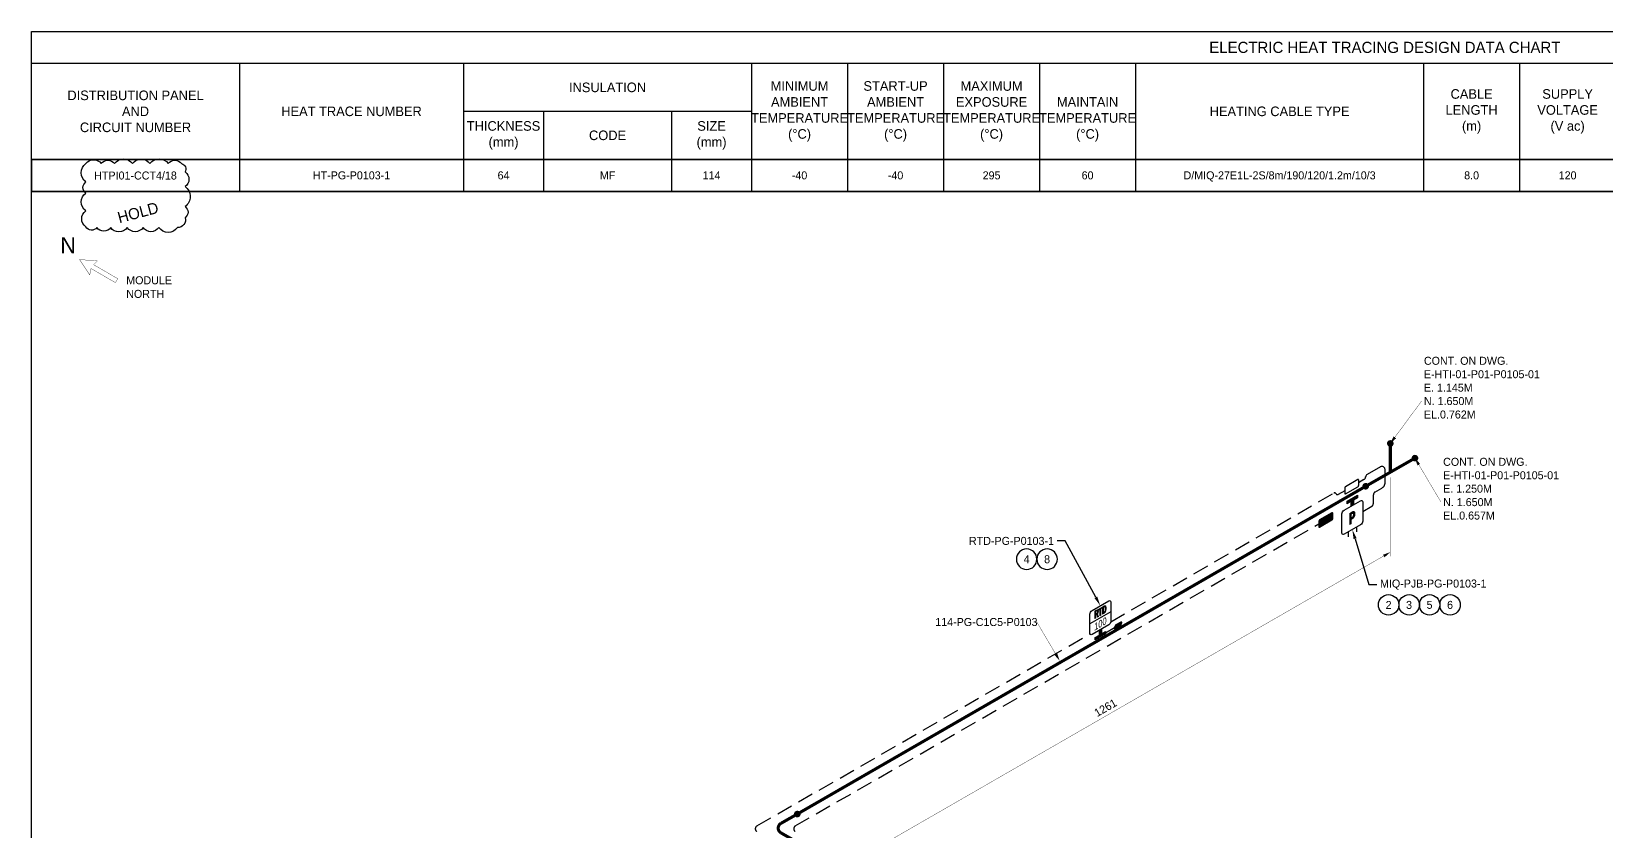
# Model space of a CAD drawing. Extents: x 0 to 847, y -42 to 494.
# Drawn here: x 0 to 492.2, y 244.1 to 494.3 of the extents above; entities that cross this region are included whole.
import ezdxf
from ezdxf import colors
from ezdxf.entities.mleader import LeaderData, LeaderLine
from ezdxf.enums import TextEntityAlignment as Align
from ezdxf.math import Vec2, Vec3

# ---------------------------------------------------------------- set-up
doc = ezdxf.new("R2010")
doc.units = 0
doc.header["$LTSCALE"] = 10
doc.header["$MEASUREMENT"] = 0
doc.linetypes.add('DASHED', pattern=[0.75, 0.5, -0.25])
doc.layers.get('Defpoints').update_dxf_attribs({"color": 9})
for name, color, linetype in [('DIMENSION', 2, 'Continuous'), ('HEAT_TRACE', 3, 'DASHED'), ('HOLD', 1, 'Continuous'), ('PIPE', 7, 'Continuous'), ('SYMBOL-3', 3, 'Continuous'), ('TABLE-1', 1, 'Continuous'), ('TABLE-7', 7, 'Continuous'), ('TEXT-2', 2, 'Continuous'), ('TEXT2', 40, 'Continuous'), ('TITLE', 7, 'Continuous'), ('WELDS', 7, 'Continuous'), ('Wipeout', 7, 'Continuous')]:
    doc.layers.add(name, color=color, linetype=linetype)
doc.styles.add('framdcn', font='', dxfattribs={"height": 2.4})
doc.styles.add('Scovan Elec', font='')
doc.styles.get("Standard").update_dxf_attribs({"font": ''})
doc.styles.get('framdcn').set_extended_font_data('Franklin Gothic Medium Cond')
doc.styles.get('Scovan Elec').set_extended_font_data('Franklin Gothic Medium Cond')
doc.styles.get('Standard').set_extended_font_data('Franklin Gothic Medium Cond')

# ---------------------------------------------------------------- blocks, each defined once
blk = doc.blocks.new('*T18')
at = {"layer": 'TABLE-7', "color": 0, "linetype": 'ByBlock', "lineweight": -2, "transparency": 16777216}
for p, q in [((0, 0), (843.77, 0)), ((0, 0), (0, -10)), ((65, 0), (65, -10)), ((135, 0), (135, -10)), ((160, 0), (160, -10)), ((200, 0), (200, -10)), ((225, 0), (225, -10)), ((255, 0), (255, -10)), ((285, 0), (285, -10)), ((315, 0), (315, -10)), ((345, 0), (345, -10)), ((435, 0), (435, -10)), ((465, 0), (465, -10)), ((495, 0), (495, -10)), ((515, 0), (515, -10)), ((545, 0), (545, -10)), ((575, 0), (575, -10)), ((605, 0), (605, -10)), ((635, 0), (635, -10)), ((665, 0), (665, -10)), ((700, 0), (700, -10)), ((730, 0), (730, -10)), ((770, 0), (770, -10)), ((808, 0), (808, -10)), ((843.77, 0), (843.77, -10)), ((0, -10), (843.77, -10))]:
    blk.add_line(p, q, dxfattribs=at)
blk = doc.blocks.new('NorthDatum')
at = {"style": 'Scovan Elec'}
blk.add_text('NORTH', height=2.5, dxfattribs=at).set_placement((0, -2.13), align=Align.MIDDLE_LEFT)
blk.add_attdef('NA_DATUM', text='', height=2.5, dxfattribs=at).set_placement((0, 2.13), align=Align.MIDDLE_LEFT)
blk = doc.blocks.new('block5')
at = {"layer": 'TEXT2'}
blk.add_hatch(color=256, dxfattribs=at).paths.add_polyline_path([(0.001, 0.001), (1.001, 2.201), (1.801, 1.601)])
at = {"layer": 'TEXT2', "linetype": 'ByBlock', "const_width": 0.1, "flags": 128}
blk.add_lwpolyline([(9.8, 13.3), (0, 0)], dxfattribs=at)
blk = doc.blocks.new('block6')
at = {"layer": 'TEXT2', "style": 'framdcn'}
for s, p in [('E. 1.145M', (0, 0)), ('N. 1.650M', (0, -4.2)), ('EL.0.762M', (0, -8.4))]:
    blk.add_text(s, height=2.5, dxfattribs=at).set_placement(p)
blk = doc.blocks.new('block7')
at = {"layer": 'TEXT2'}
blk.add_hatch(color=256, dxfattribs=at).paths.add_polyline_path([(0.001, 0.001), (1.601, -1.799), (0.801, -2.299)])
at = {"layer": 'TEXT2', "linetype": 'ByBlock', "const_width": 0.1, "flags": 128}
blk.add_lwpolyline([(8.1, -13.7), (0, 0)], dxfattribs=at)
blk = doc.blocks.new('block8')
at = {"layer": 'TEXT2', "style": 'framdcn'}
for s, p in [('E. 1.250M', (0, 0)), ('N. 1.650M', (0, -4.2)), ('EL.0.657M', (0, -8.4))]:
    blk.add_text(s, height=2.5, dxfattribs=at).set_placement(p)
blk = doc.blocks.new('block17')
at = {"layer": 'PIPE', "linetype": 'ByBlock', "const_width": 0.95, "flags": 128}
for points in [[(-0.87, 1.5), (-0.87, 1.5), (-1.11, 1.33), (-1.33, 1.11), (-1.5, 0.87), (-1.63, 0.59), (-1.71, 0.3), (-1.73, 0), (-1.71, -0.3), (-1.63, -0.59), (-1.5, -0.87), (-1.33, -1.11), (-1.11, -1.33), (-0.87, -1.5)], [(4.24, 4.4), (-0.86, 1.5)], [(-0.86, -1.5), (4.24, -4.4)]]:
    blk.add_lwpolyline(points, dxfattribs=at)
at = {"flags": 1}
for tag in ['Tag', 'UCI', 'Pipe Ref', 'Description', 'Key']:
    blk.add_attdef(tag, (0, 0), '', height=1, dxfattribs=at)
blk = doc.blocks.new('block18')
at = {"layer": 'PIPE', "linetype": 'ByBlock', "const_width": 0.95, "flags": 128}
blk.add_lwpolyline([(177.6, 102.5), (0, 0)], dxfattribs=at)
at = {"flags": 1}
for tag in ['Tag', 'UCI', 'Pipe Ref', 'Description', 'Key']:
    blk.add_attdef(tag, (0, 0), '', height=1, dxfattribs=at)
blk = doc.blocks.new('block19')
at = {"layer": 'PIPE', "linetype": 'ByBlock', "const_width": 0.95, "flags": 128}
for points in [[(7.7, 13.4), (7.7, 4.4)], [(15.4, 8.8), (7.7, 4.4)], [(7.7, 4.4), (0, 0)]]:
    blk.add_lwpolyline(points, dxfattribs=at)
at = {"flags": 1}
for tag in ['Tag', 'UCI', 'Pipe Ref', 'Description', 'Key']:
    blk.add_attdef(tag, (0, 0), '', height=1, dxfattribs=at)
blk = doc.blocks.new('block26')
at = {"layer": 'WELDS'}
h = blk.add_hatch(color=256, dxfattribs=at)
edge = h.paths.add_edge_path(flags=0)
edge.add_arc((0, 0), 1.05, 0, 360)
at = {"flags": 1}
for tag in ['Tag', 'UCI', 'Pipe Ref', 'Description', 'Key']:
    blk.add_attdef(tag, (0, 0), '', height=1, dxfattribs=at)
blk = doc.blocks.new('block27')
at = {"layer": 'WELDS'}
h = blk.add_hatch(color=256, dxfattribs=at)
edge = h.paths.add_edge_path(flags=0)
edge.add_arc((0, 0), 1.05, 0, 360)
at = {"flags": 1}
for tag in ['Tag', 'UCI', 'Pipe Ref', 'Description', 'Key']:
    blk.add_attdef(tag, (0, 0), '', height=1, dxfattribs=at)
blk = doc.blocks.new('block28')
at = {"layer": 'WELDS'}
h = blk.add_hatch(color=256, dxfattribs=at)
edge = h.paths.add_edge_path(flags=0)
edge.add_arc((0, 0), 1.05, 0, 360)
at = {"flags": 1}
for tag in ['Tag', 'UCI', 'Pipe Ref', 'Description', 'Key']:
    blk.add_attdef(tag, (0, 0), '', height=1, dxfattribs=at)
blk = doc.blocks.new('block29')
at = {"layer": 'WELDS'}
h = blk.add_hatch(color=256, dxfattribs=at)
edge = h.paths.add_edge_path(flags=0)
edge.add_arc((0, 0), 1.05, 0, 360)
at = {"flags": 1}
for tag in ['Tag', 'UCI', 'Pipe Ref', 'Description', 'Key']:
    blk.add_attdef(tag, (0, 0), '', height=1, dxfattribs=at)
blk = doc.blocks.new('block31')
at = {"layer": 'TEXT2'}
blk.add_hatch(color=256, dxfattribs=at).paths.add_polyline_path([(0.001, 0.001), (-1.599, 1.801), (-0.799, 2.301)])
at = {"layer": 'TEXT2', "linetype": 'ByBlock', "const_width": 0.1, "flags": 128}
blk.add_lwpolyline([(-7.2, 12.2), (0, 0)], dxfattribs=at)
at = {"flags": 1}
for tag in ['Pipe Ref', 'Description']:
    blk.add_attdef(tag, (0, 0), '', height=1, dxfattribs=at)
at = {"layer": 'TEXT2', "style": 'framdcn'}
blk.add_text('114-PG-C1C5-P0103', height=2.5, dxfattribs=at).set_placement((-38.899, 10.901))
blk = doc.blocks.new('Heat_Trace_Design_Data')
at = {"layer": 'TEXT-2', "style": 'Scovan Elec'}
blk.add_attdef('PNL#-CKT#_1', text='', height=2.5, dxfattribs=at).set_placement((32.5, -5), align=Align.MIDDLE)
for tag, p in [('TRACE#_1', (100, -5)), ('INSU.THK_1', (147.5, -5)), ('INSU.CODE_1', (180, -5)), ('INSU.SIZE_1', (212.5, -5)), ('MIN.TEMP_1', (240, -5)), ('STARTUP.TEMP_1', (270, -5)), ('EXP.TEMP_1', (300, -5)), ('MAINT.TEMP_1', (330, -5)), ('CABLE.TYPE_1', (390, -5)), ('CABLE.LENGTH_1', (450, -5)), ('SUPPLY.VOLT_1', (480, -5)), ('HT.RATIO_1', (505, -5)), ('OPER.CURRENT_1', (530, -5)), ('COLD.CURRENT_1', (560, -5)), ('OPER.WATT_1', (590, -5)), ('COLD.WATT_1', (620, -5)), ('HEATER.OUTPUT_1', (650, -5)), ('PIPE.MAT_1', (682.5, -5)), ('HEAT.LOSS_1', (715, -5)), ('AREA.CLASS_1', (750, -5)), ('TEMPERATURE.CODE_1', (789, -5)), ('HI.LIMIT.SET.PT_1', (825.89, -5))]:
    blk.add_attdef(tag, text='', height=2.5, dxfattribs=at).set_placement(p, align=Align.MIDDLE_CENTER)
blk = doc.blocks.new('*U71')
blk.add_wipeout([(0, 3.2), (-0.4, 3.17), (-0.8, 3.1), (-1.18, 2.98), (-1.54, 2.8), (-1.88, 2.59), (-2.19, 2.33), (-2.47, 2.04), (-2.7, 1.71), (-2.9, 1.36), (-3.04, 0.99), (-3.14, 0.6), (-3.19, 0.2), (-3.19, -0.2), (-3.14, -0.6), (-3.04, -0.99), (-2.9, -1.36), (-2.7, -1.71), (-2.47, -2.04), (-2.19, -2.33), (-1.88, -2.59), (-1.54, -2.8), (-1.18, -2.98), (-0.8, -3.1), (-0.4, -3.17), (0, -3.2), (0.4, -3.17), (0.8, -3.1), (1.18, -2.98), (1.54, -2.8), (1.88, -2.59), (2.19, -2.33), (2.47, -2.04), (2.7, -1.71), (2.9, -1.36), (3.04, -0.99), (3.14, -0.6), (3.19, -0.2), (3.19, 0.2), (3.14, 0.6), (3.04, 0.99), (2.9, 1.36), (2.7, 1.71), (2.47, 2.04), (2.19, 2.33), (1.88, 2.59), (1.54, 2.8), (1.18, 2.98), (0.8, 3.1), (0.4, 3.17)]).dxf.layer = 'Wipeout'
blk.add_circle((0, 0), 3.2)
at = {"color": 2}
blk.add_attdef('TAG1', text='', height=2.5, dxfattribs=at).set_placement((0, 0), align=Align.MIDDLE)
blk.add_attdef('TAG2', text='', height=2.5, dxfattribs=at).set_placement((3, -3), align=Align.MIDDLE_LEFT)
blk = doc.blocks.new('*U72')
blk.add_wipeout([(0, 3.2), (-0.4, 3.17), (-0.8, 3.1), (-1.18, 2.98), (-1.54, 2.8), (-1.88, 2.59), (-2.19, 2.33), (-2.47, 2.04), (-2.7, 1.71), (-2.9, 1.36), (-3.04, 0.99), (-3.14, 0.6), (-3.19, 0.2), (-3.19, -0.2), (-3.14, -0.6), (-3.04, -0.99), (-2.9, -1.36), (-2.7, -1.71), (-2.47, -2.04), (-2.19, -2.33), (-1.88, -2.59), (-1.54, -2.8), (-1.18, -2.98), (-0.8, -3.1), (-0.4, -3.17), (0, -3.2), (0.4, -3.17), (0.8, -3.1), (1.18, -2.98), (1.54, -2.8), (1.88, -2.59), (2.19, -2.33), (2.47, -2.04), (2.7, -1.71), (2.9, -1.36), (3.04, -0.99), (3.14, -0.6), (3.19, -0.2), (3.19, 0.2), (3.14, 0.6), (3.04, 0.99), (2.9, 1.36), (2.7, 1.71), (2.47, 2.04), (2.19, 2.33), (1.88, 2.59), (1.54, 2.8), (1.18, 2.98), (0.8, 3.1), (0.4, 3.17)]).dxf.layer = 'Wipeout'
blk.add_circle((0, 0), 3.2)
at = {"color": 2}
blk.add_attdef('TAG1', text='', height=2.5, dxfattribs=at).set_placement((0, 0), align=Align.MIDDLE)
blk.add_attdef('TAG2', text='', height=2.5, dxfattribs=at).set_placement((3, -3), align=Align.MIDDLE_LEFT)
blk = doc.blocks.new('*U73')
blk.add_wipeout([(0, 3.2), (-0.4, 3.17), (-0.8, 3.1), (-1.18, 2.98), (-1.54, 2.8), (-1.88, 2.59), (-2.19, 2.33), (-2.47, 2.04), (-2.7, 1.71), (-2.9, 1.36), (-3.04, 0.99), (-3.14, 0.6), (-3.19, 0.2), (-3.19, -0.2), (-3.14, -0.6), (-3.04, -0.99), (-2.9, -1.36), (-2.7, -1.71), (-2.47, -2.04), (-2.19, -2.33), (-1.88, -2.59), (-1.54, -2.8), (-1.18, -2.98), (-0.8, -3.1), (-0.4, -3.17), (0, -3.2), (0.4, -3.17), (0.8, -3.1), (1.18, -2.98), (1.54, -2.8), (1.88, -2.59), (2.19, -2.33), (2.47, -2.04), (2.7, -1.71), (2.9, -1.36), (3.04, -0.99), (3.14, -0.6), (3.19, -0.2), (3.19, 0.2), (3.14, 0.6), (3.04, 0.99), (2.9, 1.36), (2.7, 1.71), (2.47, 2.04), (2.19, 2.33), (1.88, 2.59), (1.54, 2.8), (1.18, 2.98), (0.8, 3.1), (0.4, 3.17)]).dxf.layer = 'Wipeout'
blk.add_circle((0, 0), 3.2)
at = {"color": 2}
blk.add_attdef('TAG1', text='', height=2.5, dxfattribs=at).set_placement((0, 0), align=Align.MIDDLE)
blk.add_attdef('TAG2', text='', height=2.5, dxfattribs=at).set_placement((3, -3), align=Align.MIDDLE_LEFT)
blk = doc.blocks.new('*U74')
blk.add_wipeout([(0, 3.2), (-0.4, 3.17), (-0.8, 3.1), (-1.18, 2.98), (-1.54, 2.8), (-1.88, 2.59), (-2.19, 2.33), (-2.47, 2.04), (-2.7, 1.71), (-2.9, 1.36), (-3.04, 0.99), (-3.14, 0.6), (-3.19, 0.2), (-3.19, -0.2), (-3.14, -0.6), (-3.04, -0.99), (-2.9, -1.36), (-2.7, -1.71), (-2.47, -2.04), (-2.19, -2.33), (-1.88, -2.59), (-1.54, -2.8), (-1.18, -2.98), (-0.8, -3.1), (-0.4, -3.17), (0, -3.2), (0.4, -3.17), (0.8, -3.1), (1.18, -2.98), (1.54, -2.8), (1.88, -2.59), (2.19, -2.33), (2.47, -2.04), (2.7, -1.71), (2.9, -1.36), (3.04, -0.99), (3.14, -0.6), (3.19, -0.2), (3.19, 0.2), (3.14, 0.6), (3.04, 0.99), (2.9, 1.36), (2.7, 1.71), (2.47, 2.04), (2.19, 2.33), (1.88, 2.59), (1.54, 2.8), (1.18, 2.98), (0.8, 3.1), (0.4, 3.17)]).dxf.layer = 'Wipeout'
blk.add_circle((0, 0), 3.2)
at = {"color": 2}
blk.add_attdef('TAG1', text='', height=2.5, dxfattribs=at).set_placement((0, 0), align=Align.MIDDLE)
blk.add_attdef('TAG2', text='', height=2.5, dxfattribs=at).set_placement((3, -3), align=Align.MIDDLE_LEFT)
blk = doc.blocks.new('*U76')
h = blk.add_hatch(color=256)
h.dxf.hatch_style = 1
h.paths.add_polyline_path([(0.32, 5.44), (1.62, 6.19), (1.62, 6.94), (-1.62, 5.06), (-1.62, 4.31), (-0.32, 5.06), (-0.32, 3.56), (0.32, 3.94)])
h = blk.add_hatch(color=7)
h.dxf.hatch_style = 1
h.paths.add_polyline_path([(-0.79, -2.18), (-0.36, -1.93), (-0.36, -0.58), (-0.11, -0.44), (-0.06, -0.41), (-0.01, -0.37), (0.05, -0.34), (0.1, -0.3), (0.15, -0.27), (0.19, -0.23), (0.24, -0.2), (0.28, -0.16), (0.32, -0.13), (0.35, -0.09), (0.38, -0.06), (0.41, -0.02), (0.44, 0.01), (0.48, 0.07), (0.52, 0.12), (0.55, 0.18), (0.59, 0.24), (0.62, 0.3), (0.65, 0.36), (0.67, 0.43), (0.7, 0.5), (0.7, 0.5), (0.72, 0.56), (0.74, 0.63), (0.76, 0.69), (0.77, 0.75), (0.78, 0.82), (0.79, 0.88), (0.8, 0.95), (0.8, 1.01), (0.81, 1.08), (0.81, 1.15), (0.81, 1.15), (0.81, 1.22), (0.8, 1.28), (0.8, 1.34), (0.79, 1.4), (0.78, 1.45), (0.77, 1.5), (0.75, 1.55), (0.74, 1.59), (0.72, 1.64), (0.7, 1.67), (0.68, 1.71), (0.67, 1.72), (0.64, 1.76), (0.61, 1.79), (0.57, 1.82), (0.54, 1.84), (0.51, 1.85), (0.47, 1.86), (0.43, 1.87), (0.39, 1.87), (0.35, 1.87), (0.32, 1.86), (0.28, 1.85), (0.24, 1.84), (0.2, 1.82), (0.15, 1.81), (0.11, 1.79), (0.06, 1.76), (0.01, 1.74), (-0.04, 1.71), (-0.09, 1.68), (-0.15, 1.65), (-0.79, 1.28)])
h.paths.add_polyline_path([(-0.36, -0.12), (-0.36, 1.09), (-0.04, 1.27), (0.14, 1.35), (0.25, 1.29), (0.32, 1.19), (0.35, 1.03), (0.36, 0.85), (0.34, 0.66), (0.3, 0.48), (0.22, 0.32), (0.11, 0.19), (-0.01, 0.09), (-0.11, 0.02)], flags=16)
for p, q in [((-1.3, -4.5), (-1.3, -6)), ((1.3, -3), (1.3, -4.5))]:
    blk.add_line(p, q)
for points in [[(-2.6, 2.25), (2.6, 5.25)], [(-3.25, -4.88), (-3.25, 1.13)], [(3.25, 4.88), (3.25, -1.13)], [(2.6, -2.25), (-2.6, -5.25)]]:
    blk.add_lwpolyline(points)
blk.add_lwpolyline([(-1.62, 4.31), (-1.62, 5.06), (1.62, 6.94), (1.62, 6.19), (0.32, 5.44), (0.32, 3.94), (-0.32, 3.56), (-0.32, 5.06)], close=True)
at = {"extrusion": (0, 0, -1)}
for centre, start_param, end_param in [((2.6, 4.5), 5.497787, 7.068583), ((-2.6, 1.5), 3.926991, 5.497787), ((-2.6, -4.5), 2.356194, 3.926991), ((2.6, -1.5), 0.785398, 2.356194)]:
    blk.add_ellipse(centre, major_axis=(0.459, 0.795), ratio=0.57735, start_param=start_param, end_param=end_param, dxfattribs=at)
at = {"layer": 'Defpoints', "lineweight": 0}
for points in [[(-0.36, -1.93), (-0.36, -0.58), (-0.14, -0.45), (-0.12, -0.44), (-0.06, -0.41), (-0.01, -0.37), (0.05, -0.34), (0.1, -0.3), (0.15, -0.27), (0.19, -0.23), (0.24, -0.2), (0.28, -0.16), (0.32, -0.13), (0.35, -0.09), (0.38, -0.06), (0.41, -0.02), (0.44, 0.01), (0.48, 0.07), (0.52, 0.12), (0.55, 0.18), (0.59, 0.24), (0.62, 0.3), (0.65, 0.36), (0.67, 0.43), (0.7, 0.5), (0.7, 0.5), (0.72, 0.56), (0.74, 0.63), (0.76, 0.69), (0.77, 0.75), (0.78, 0.82), (0.79, 0.88), (0.8, 0.95), (0.8, 1.01), (0.81, 1.08), (0.81, 1.15), (0.81, 1.15), (0.81, 1.22), (0.8, 1.28), (0.8, 1.34), (0.79, 1.4), (0.78, 1.45), (0.77, 1.5), (0.75, 1.55), (0.74, 1.59), (0.72, 1.64), (0.7, 1.67), (0.68, 1.71), (0.67, 1.72), (0.64, 1.76), (0.61, 1.79), (0.57, 1.82), (0.54, 1.84), (0.51, 1.85), (0.47, 1.86), (0.43, 1.87), (0.39, 1.87), (0.35, 1.87), (0.35, 1.87), (0.32, 1.86), (0.28, 1.85), (0.24, 1.84), (0.2, 1.82), (0.15, 1.81), (0.11, 1.79), (0.06, 1.76), (0.01, 1.74), (-0.04, 1.71), (-0.09, 1.68), (-0.15, 1.65), (-0.79, 1.28), (-0.79, -2.18)], [(0.13, 1.33), (0.15, 1.34), (0.19, 1.33), (0.22, 1.31), (0.25, 1.28), (0.28, 1.24), (0.3, 1.22), (0.32, 1.18), (0.33, 1.14), (0.34, 1.08), (0.35, 1.03), (0.35, 0.97), (0.36, 0.9), (0.36, 0.87), (0.35, 0.8), (0.35, 0.73), (0.34, 0.66), (0.33, 0.6), (0.31, 0.54), (0.29, 0.48), (0.27, 0.42), (0.25, 0.37), (0.24, 0.36), (0.21, 0.31), (0.18, 0.27), (0.15, 0.23), (0.11, 0.19), (0.06, 0.15), (0.02, 0.11), (-0.03, 0.07), (-0.09, 0.04), (-0.15, 0), (-0.36, -0.12), (-0.36, 1.09), (-0.15, 1.21), (-0.09, 1.24), (-0.04, 1.27), (0.01, 1.29), (0.06, 1.31), (0.09, 1.33)]]:
    blk.add_lwpolyline(points, close=True, dxfattribs=at)
blk = doc.blocks.new('*U75')
blk.add_wipeout([(0, 3.2), (-0.4, 3.17), (-0.8, 3.1), (-1.18, 2.98), (-1.54, 2.8), (-1.88, 2.59), (-2.19, 2.33), (-2.47, 2.04), (-2.7, 1.71), (-2.9, 1.36), (-3.04, 0.99), (-3.14, 0.6), (-3.19, 0.2), (-3.19, -0.2), (-3.14, -0.6), (-3.04, -0.99), (-2.9, -1.36), (-2.7, -1.71), (-2.47, -2.04), (-2.19, -2.33), (-1.88, -2.59), (-1.54, -2.8), (-1.18, -2.98), (-0.8, -3.1), (-0.4, -3.17), (0, -3.2), (0.4, -3.17), (0.8, -3.1), (1.18, -2.98), (1.54, -2.8), (1.88, -2.59), (2.19, -2.33), (2.47, -2.04), (2.7, -1.71), (2.9, -1.36), (3.04, -0.99), (3.14, -0.6), (3.19, -0.2), (3.19, 0.2), (3.14, 0.6), (3.04, 0.99), (2.9, 1.36), (2.7, 1.71), (2.47, 2.04), (2.19, 2.33), (1.88, 2.59), (1.54, 2.8), (1.18, 2.98), (0.8, 3.1), (0.4, 3.17)]).dxf.layer = 'Wipeout'
blk.add_circle((0, 0), 3.2)
at = {"color": 2}
blk.add_attdef('TAG1', text='', height=2.5, dxfattribs=at).set_placement((0, 0), align=Align.MIDDLE)
blk.add_attdef('TAG2', text='', height=2.5, dxfattribs=at).set_placement((3, -3), align=Align.MIDDLE_LEFT)
blk = doc.blocks.new('*U70')
blk.add_wipeout([(0, 3.2), (-0.4, 3.17), (-0.8, 3.1), (-1.18, 2.98), (-1.54, 2.8), (-1.88, 2.59), (-2.19, 2.33), (-2.47, 2.04), (-2.7, 1.71), (-2.9, 1.36), (-3.04, 0.99), (-3.14, 0.6), (-3.19, 0.2), (-3.19, -0.2), (-3.14, -0.6), (-3.04, -0.99), (-2.9, -1.36), (-2.7, -1.71), (-2.47, -2.04), (-2.19, -2.33), (-1.88, -2.59), (-1.54, -2.8), (-1.18, -2.98), (-0.8, -3.1), (-0.4, -3.17), (0, -3.2), (0.4, -3.17), (0.8, -3.1), (1.18, -2.98), (1.54, -2.8), (1.88, -2.59), (2.19, -2.33), (2.47, -2.04), (2.7, -1.71), (2.9, -1.36), (3.04, -0.99), (3.14, -0.6), (3.19, -0.2), (3.19, 0.2), (3.14, 0.6), (3.04, 0.99), (2.9, 1.36), (2.7, 1.71), (2.47, 2.04), (2.19, 2.33), (1.88, 2.59), (1.54, 2.8), (1.18, 2.98), (0.8, 3.1), (0.4, 3.17)]).dxf.layer = 'Wipeout'
blk.add_circle((0, 0), 3.2)
at = {"color": 2}
blk.add_attdef('TAG1', text='', height=2.5, dxfattribs=at).set_placement((0, 0), align=Align.MIDDLE)
blk.add_attdef('TAG2', text='', height=2.5, dxfattribs=at).set_placement((3, -3), align=Align.MIDDLE_LEFT)
blk = doc.blocks.new('*U77')
h = blk.add_hatch(color=7)
h.dxf.hatch_style = 1
h.paths.add_polyline_path([(-0.63, 2.01), (-0.63, 2.14), (-0.68, 2.31), (-0.76, 2.42), (-0.86, 2.45), (-1, 2.43), (-1.18, 2.35), (-1.7, 2.05), (-1.7, -0.26), (-1.41, -0.09), (-1.41, 0.87), (-1.14, 1.02), (-0.87, 0.22), (-0.56, 0.4), (-0.89, 1.25), (-0.8, 1.37), (-0.71, 1.57), (-0.64, 1.78)])
h.paths.add_polyline_path([(-0.94, 2.02), (-0.91, 1.85), (-0.91, 1.74), (-0.98, 1.52), (-1.04, 1.43), (-1.19, 1.29), (-1.41, 1.17), (-1.41, 1.92), (-1.17, 2.06), (-1.02, 2.1)], flags=16)
h.paths.add_polyline_path([(-0.54, 2.72), (-0.54, 2.4), (-0.15, 2.62), (-0.15, 0.63), (0.13, 0.8), (0.13, 2.79), (0.52, 3.01), (0.52, 3.33)])
h.paths.add_polyline_path([(1.04, 3.63), (0.64, 3.41), (0.64, 1.09), (1.06, 1.33), (1.07, 1.34), (1.25, 1.46), (1.39, 1.6), (1.51, 1.76), (1.58, 1.88), (1.68, 2.09), (1.75, 2.33), (1.79, 2.52), (1.82, 2.74), (1.83, 2.97), (1.82, 3.16), (1.79, 3.34), (1.74, 3.51), (1.7, 3.59), (1.61, 3.7), (1.49, 3.76), (1.37, 3.76), (1.21, 3.72)])
h.paths.add_polyline_path([(1.23, 3.4), (1.34, 3.38), (1.42, 3.31), (1.48, 3.18), (1.51, 3), (1.53, 2.75), (1.51, 2.5), (1.48, 2.28), (1.42, 2.08), (1.34, 1.93), (1.21, 1.76), (1.05, 1.63), (0.93, 1.56), (0.93, 3.26), (1.09, 3.36)], flags=16)
h = blk.add_hatch(color=256)
h.dxf.hatch_style = 1
h.paths.add_polyline_path([(-0.32, -5.44), (-1.62, -6.19), (-1.62, -6.94), (1.62, -5.06), (1.62, -4.31), (0.32, -5.06), (0.32, -3.56), (-0.32, -3.94)])
h = blk.add_hatch(color=256)
h.dxf.hatch_style = 1
edge = h.paths.add_edge_path()
edge.add_ellipse((6.16, -2.26), major_axis=(0.23, 0.398), ratio=0.57735, start_angle=225, end_angle=281.3099)
edge.add_line((6.43, -2.31), (6.65, -1.81))
edge.add_ellipse((6.38, -1.76), major_axis=(0.23, 0.398), ratio=0.57735, start_angle=-78.6901, end_angle=45)
edge.add_line((6.38, -1.38), (4.88, -2.24))
edge.add_ellipse((4.88, -2.62), major_axis=(0.23, 0.398), ratio=0.57735, start_angle=45, end_angle=101.3099)
edge.add_line((4.61, -2.57), (4.4, -3.07))
edge.add_ellipse((4.67, -3.12), major_axis=(0.23, 0.398), ratio=0.57735, start_angle=101.3099, end_angle=225)
edge.add_line((4.67, -3.49), (6.16, -2.63))
blk.add_line((3.25, 1.88), (-3.25, -1.88))
at = {"extrusion": (0, 0.816497, 0.57735)}
for p, q in [((1.62, -4.69), (4.39, -3.09)), ((4.61, -2.57), (4.4, -3.07)), ((4.67, -3.49), (6.16, -2.63)), ((6.38, -1.38), (4.88, -2.24)), ((6.43, -2.31), (6.65, -1.81))]:
    blk.add_line(p, q, dxfattribs=at)
for points in [[(-2.6, 2.25), (2.6, 5.25)], [(-3.25, -4.88), (-3.25, 1.13)], [(3.25, 4.88), (3.25, -1.13)], [(2.6, -2.25), (-2.6, -5.25)]]:
    blk.add_lwpolyline(points)
blk.add_lwpolyline([(1.62, -4.31), (1.62, -5.06), (-1.62, -6.94), (-1.62, -6.19), (-0.32, -5.44), (-0.32, -3.94), (0.32, -3.56), (0.32, -5.06)], close=True)
at = {"extrusion": (0, 0, -1)}
for centre, start_param, end_param in [((2.6, 4.5), 2.356194, 3.926991), ((-2.6, 1.5), 0.785398, 2.356194), ((-2.6, -4.5), 5.497787, 7.068583), ((2.6, -1.5), 3.926991, 5.497787)]:
    blk.add_ellipse(centre, major_axis=(-0.459, -0.795), ratio=0.57735, start_param=start_param, end_param=end_param, dxfattribs=at)
for centre, start_param, end_param in [((4.67, -3.12), 1.768192, 3.926991), ((4.88, -2.62), 0.785398, 1.768192), ((6.16, -2.26), 3.926991, 4.909785), ((6.38, -1.76), -1.373401, 0.785398)]:
    blk.add_ellipse(centre, major_axis=(0.23, 0.398), ratio=0.57735, start_param=start_param, end_param=end_param)
at = {"layer": 'Defpoints', "lineweight": 0}
for p, q in [((-1.41, 1.92), (-1.19, 2.05)), ((-1.41, 1.17), (-1.41, 1.92)), ((-1.19, 1.29), (-1.41, 1.17)), ((-1.19, 2.05), (-1.17, 2.06)), ((-1.04, 1.43), (-1.19, 1.29)), ((-1.17, 2.06), (-1.02, 2.1)), ((-0.98, 1.52), (-1.04, 1.43)), ((-1.02, 2.1), (-0.94, 2.02)), ((-0.91, 1.74), (-0.98, 1.52)), ((-0.94, 2.02), (-0.91, 1.85)), ((-0.91, 1.85), (-0.91, 1.74)), ((0.93, 3.26), (1.05, 3.33)), ((0.93, 1.56), (0.93, 3.26)), ((1.05, 1.63), (0.93, 1.56)), ((1.05, 3.33), (1.1, 3.36)), ((1.21, 1.76), (1.05, 1.63)), ((1.1, 3.36), (1.23, 3.4)), ((1.34, 1.93), (1.21, 1.76)), ((1.23, 3.4), (1.34, 3.38)), ((1.34, 3.38), (1.42, 3.31)), ((1.42, 2.08), (1.34, 1.93)), ((1.42, 3.31), (1.48, 3.18)), ((1.48, 2.28), (1.42, 2.08)), ((1.48, 3.18), (1.51, 3)), ((1.51, 2.5), (1.48, 2.28)), ((1.51, 3), (1.53, 2.76)), ((1.53, 2.74), (1.51, 2.5)), ((1.53, 2.76), (1.53, 2.74))]:
    blk.add_line(p, q, dxfattribs=at)
for points in [[(-1.41, 0.87), (-1.14, 1.02), (-0.87, 0.22), (-0.56, 0.4), (-0.89, 1.25), (-0.8, 1.37), (-0.71, 1.57), (-0.64, 1.78), (-0.63, 2.01), (-0.63, 2.14), (-0.68, 2.31), (-0.76, 2.42), (-0.86, 2.45), (-1, 2.43), (-1.18, 2.35), (-1.7, 2.05), (-1.7, -0.26), (-1.41, -0.09)], [(0.52, 3.33), (-0.54, 2.72), (-0.54, 2.4), (-0.15, 2.62), (-0.15, 0.63), (0.13, 0.8), (0.13, 2.79), (0.52, 3.01)], [(0.64, 1.09), (1.06, 1.33), (1.07, 1.34), (1.25, 1.46), (1.39, 1.6), (1.51, 1.76), (1.58, 1.88), (1.68, 2.09), (1.75, 2.33), (1.79, 2.52), (1.82, 2.74), (1.83, 2.97), (1.82, 3.16), (1.79, 3.34), (1.74, 3.51), (1.7, 3.59), (1.61, 3.7), (1.49, 3.76), (1.37, 3.76), (1.21, 3.72), (1.04, 3.63), (0.64, 3.41)]]:
    blk.add_lwpolyline(points, close=True, dxfattribs=at)
at = {"color": 7, "oblique": 30}
blk.add_attdef('RTD_TAG2', text='', height=2, rotation=30, dxfattribs=at).set_placement((-0.49, -2.16), align=Align.MIDDLE)
blk = doc.blocks.new('*U79')
h = blk.add_hatch(color=256)
h.dxf.hatch_style = 1
edge = h.paths.add_edge_path()
edge.add_ellipse((1.95, -2), major_axis=(-0.153, 0.265), ratio=0.57735, start_angle=135, end_angle=225)
edge.add_line((2.17, -2.12), (2.17, -0.37))
edge.add_ellipse((1.95, -0.25), major_axis=(-0.153, 0.265), ratio=0.57735, start_angle=225, end_angle=315)
edge.add_line((1.95, 0), (-1.95, 2.25))
edge.add_ellipse((-1.95, 2), major_axis=(-0.153, 0.265), ratio=0.57735, start_angle=315, end_angle=405)
edge.add_line((-2.17, 2.13), (-2.17, 0.37))
edge.add_ellipse((-1.95, 0.25), major_axis=(-0.153, 0.265), ratio=0.57735, start_angle=45, end_angle=135)
edge.add_line((-1.95, 0), (1.95, -2.25))
at = {"extrusion": (0, 0.816497, 0.57735)}
for p, q in [((-2.17, 0.38), (-2.17, 2.12)), ((-1.95, 2.25), (1.95, 0)), ((1.95, -2.25), (-1.95, 0)), ((2.17, -0.38), (2.17, -2.12))]:
    blk.add_line(p, q, dxfattribs=at)
at = {"extrusion": (1.47941e-16, 2.13149e-17, -1)}
for centre, start_param, end_param in [((-1.95, 2), -0.785398, 0.785398), ((-1.95, 0.25), 3.926991, 5.497787), ((1.95, -0.25), 0.785398, 2.356194), ((1.95, -2), 2.356194, 3.926991)]:
    blk.add_ellipse(centre, major_axis=(-0.153, 0.265), ratio=0.57735, start_param=start_param, end_param=end_param, dxfattribs=at)
blk = doc.blocks.new('*U78')
at = {"extrusion": (0, 0.816497, 0.57735)}
for p, q in [((-2.17, 0.38), (-2.17, 2.12)), ((-1.95, 2.25), (1.95, 0)), ((1.95, -2.25), (-1.95, 0)), ((2.17, -0.38), (2.17, -2.12))]:
    blk.add_line(p, q, dxfattribs=at)
at = {"extrusion": (1.47941e-16, 2.13149e-17, -1)}
for centre, start_param, end_param in [((-1.95, 2), -0.785398, 0.785398), ((-1.95, 0.25), 3.926991, 5.497787), ((1.95, -0.25), 0.785398, 2.356194), ((1.95, -2), 2.356194, 3.926991)]:
    blk.add_ellipse(centre, major_axis=(-0.153, 0.265), ratio=0.57735, start_param=start_param, end_param=end_param, dxfattribs=at)

msp = doc.modelspace()

# ---------------------------------------------------------------- hatches: boundary and pattern name
at = {"layer": 'DIMENSION'}
msp.add_hatch(color=256, dxfattribs=at).paths.add_polyline_path([(424.6, 331.5), (422.8, 329.9), (422.3, 330.7)])

# ---------------------------------------------------------------- linework, layer by layer
at = {"layer": 'DIMENSION', "linetype": 'ByBlock', "const_width": 0.1, "flags": 128}
for points in [[(424.6, 354.9), (424.6, 330.2)], [(424.6, 331.5), (231.5, 220.2)]]:
    msp.add_lwpolyline(points, dxfattribs=at)
at = {"layer": 'HEAT_TRACE'}
for p, q in [((337.23, 309.7), (406.95, 349.95)), ((410.37, 350.72), (408.34, 349.54)), ((419.3, 346.71), (419.3, 349.44)), ((419.81, 350.31), (421.96, 351.55)), ((415.98, 344.21), (418.8, 345.84)), ((226.67, 245.87), (330.77, 305.97))]:
    msp.add_line(p, q, dxfattribs=at)
for centre, radius, start, end in [((407.2, 349.52), 0.5, 22.2355, 120), ((408.09, 349.98), 0.5, 212.0611, 300), ((420.3, 349.44), 1, 119.7449, 180), ((420.97, 353.28), 2, 299.7449, 0), ((418.3, 346.71), 1, 300, 0), ((227.17, 245), 1, 120, 240), ((239.17, 245), 1, 120, 240)]:
    msp.add_arc(centre, radius, start, end, dxfattribs=at)
at = {"layer": 'HOLD'}
msp.add_lwpolyline([(17, 453, -0.520567), (21.77, 453, -0.520567), (25.95, 453, -0.520567), (31.57, 453, -0.520567), (37.01, 453, -0.520567), (42.75, 453, -0.520567), (46.87, 453, -0.520567), (48, 450.41, -0.520567), (48, 445.81, -0.520567), (48, 439.57, -0.520567), (48, 436.1, -0.520567), (45.6, 433, -0.520567), (39.8, 433, -0.520567), (34.87, 433, -0.520567), (29.92, 433, -0.520567), (24.75, 433, -0.520567), (20.42, 433, -0.520567), (17, 433.22, -0.520567), (17, 438.27, -0.520567), (17, 443.78, -0.520567), (17, 447.28, -0.520567)], format="xyb", close=True, dxfattribs=at)
at = {"layer": 'SYMBOL-3'}
for p, q in [((421.48, 358.18), (417.37, 355.83)), ((422.97, 353.28), (422.97, 357.31)), ((416.37, 354.18), (414.7, 353.22))]:
    msp.add_line(p, q, dxfattribs=at)
for centre, start, end in [((415.87, 355.05), 300, 0), ((417.87, 354.96), 119.7449, 180), ((421.97, 357.31), 0, 119.7449)]:
    msp.add_arc(centre, 1, start, end, dxfattribs=at)
at = {"layer": 'TABLE-1'}
for points in [[(843.77, 484.34), (0, 484.34)], [(225, 469.34), (135, 469.34)], [(843.77, 454.34), (0, 454.34)], [(843.77, 444.34), (0, 444.34)]]:
    msp.add_lwpolyline(points, dxfattribs=at)
at = {"layer": 'TABLE-7'}
for points in [[(65, 484.34), (65, 454.34)], [(135, 484.34), (135, 454.34)], [(225, 484.34), (225, 454.34)], [(255, 484.34), (255, 454.34)], [(285, 484.34), (285, 454.34)], [(315, 484.34), (315, 454.34)], [(345, 484.34), (345, 454.34)], [(435, 484.34), (435, 454.34)], [(465, 484.34), (465, 454.34)], [(160, 469.34), (160, 454.34)], [(200, 469.34), (200, 454.34)]]:
    msp.add_lwpolyline(points, dxfattribs=at)
at = {"layer": 'TEXT2', "linetype": 'ByBlock', "const_width": 0.1, "flags": 128}
for points in [[(18.2, 418.2), (15, 423)], [(15, 423), (20.6, 422.6)], [(18.6, 420.2), (18.2, 418.2)], [(26.2, 415.8), (18.6, 420.2)], [(20.6, 422.6), (19.4, 421.4)], [(19.4, 421.4), (27, 417)], [(27, 417), (26.2, 415.8)]]:
    msp.add_lwpolyline(points, dxfattribs=at)
at = {"layer": 'TITLE'}
msp.add_lwpolyline([(0, 494.34), (843.77, 494.34), (843.77, 0), (0, 0)], close=True, dxfattribs=at)

# ---------------------------------------------------------------- block references
msp.add_blockref('*T18', (0, 454.34))
ref = msp.add_blockref('Heat_Trace_Design_Data', (0, 454.34))
ref.add_attrib('PNL#-CKT#_1', 'HTPI01-CCT4/18', dxfattribs={"layer": 'TEXT-2', "height": 2.5, "style": 'Scovan Elec'}).set_placement((32.5, 449.34), align=Align.MIDDLE)
ref.add_attrib('TRACE#_1', 'HT-PG-P0103-1', dxfattribs={"layer": 'TEXT-2', "height": 2.5, "style": 'Scovan Elec'}).set_placement((100, 449.34), align=Align.MIDDLE_CENTER)
ref.add_attrib('INSU.THK_1', '64', dxfattribs={"layer": 'TEXT-2', "height": 2.5, "style": 'Scovan Elec'}).set_placement((147.5, 449.34), align=Align.MIDDLE_CENTER)
ref.add_attrib('INSU.CODE_1', 'MF', dxfattribs={"layer": 'TEXT-2', "height": 2.5, "style": 'Scovan Elec'}).set_placement((180, 449.34), align=Align.MIDDLE_CENTER)
ref.add_attrib('INSU.SIZE_1', '114', dxfattribs={"layer": 'TEXT-2', "height": 2.5, "style": 'Scovan Elec'}).set_placement((212.5, 449.34), align=Align.MIDDLE_CENTER)
ref.add_attrib('MIN.TEMP_1', '-40', dxfattribs={"layer": 'TEXT-2', "height": 2.5, "style": 'Scovan Elec'}).set_placement((240, 449.34), align=Align.MIDDLE_CENTER)
ref.add_attrib('STARTUP.TEMP_1', '-40', dxfattribs={"layer": 'TEXT-2', "height": 2.5, "style": 'Scovan Elec'}).set_placement((270, 449.34), align=Align.MIDDLE_CENTER)
ref.add_attrib('EXP.TEMP_1', '295', dxfattribs={"layer": 'TEXT-2', "height": 2.5, "style": 'Scovan Elec'}).set_placement((300, 449.34), align=Align.MIDDLE_CENTER)
ref.add_attrib('MAINT.TEMP_1', '60', dxfattribs={"layer": 'TEXT-2', "height": 2.5, "style": 'Scovan Elec'}).set_placement((330, 449.34), align=Align.MIDDLE_CENTER)
ref.add_attrib('CABLE.TYPE_1', 'D/MIQ-27E1L-2S/8m/190/120/1.2m/10/3', dxfattribs={"layer": 'TEXT-2', "height": 2.5, "style": 'Scovan Elec'}).set_placement((390, 449.34), align=Align.MIDDLE_CENTER)
ref.add_attrib('CABLE.LENGTH_1', '8.0', dxfattribs={"layer": 'TEXT-2', "height": 2.5, "style": 'Scovan Elec'}).set_placement((450, 449.34), align=Align.MIDDLE_CENTER)
ref.add_attrib('SUPPLY.VOLT_1', '120', dxfattribs={"layer": 'TEXT-2', "height": 2.5, "style": 'Scovan Elec'}).set_placement((480, 449.34), align=Align.MIDDLE_CENTER)
at = {"layer": 'PIPE'}
for name, p in [('block19', (416.9, 352.1)), ('block18', (239.3, 249.6)), ('block17', (235.06, 245.2))]:
    msp.add_blockref(name, p, dxfattribs=at)
at = {"layer": 'SYMBOL-3', "xscale": -1}
for name, p in [('*U78', (412.54, 351.97)), ('*U79', (404.42, 341.56))]:
    msp.add_blockref(name, p, dxfattribs=at)
at = {"layer": 'SYMBOL-3'}
msp.add_blockref('*U76', (412.73, 342.34), dxfattribs=at)
msp.add_blockref('*U77', (334, 311), dxfattribs=at).add_auto_attribs({'RTD_TAG2': '100'})
at = {"layer": 'TEXT2'}
msp.add_blockref('NorthDatum', (29.6, 414.4), dxfattribs=at).add_auto_attribs({'NA_DATUM': 'MODULE'})
for name, p in [('block6', (435.1, 381.7)), ('block5', (424.6, 365.5)), ('block7', (432.3, 360.9)), ('block8', (441.1, 350.1)), ('block31', (321.3, 297.5))]:
    msp.add_blockref(name, p, dxfattribs=at)
at = {"layer": 'WELDS'}
for name, p in [('block28', (424.6, 365.5)), ('block29', (432.3, 360.9)), ('block27', (416.9, 352.1)), ('block26', (239.3, 249.6))]:
    msp.add_blockref(name, p, dxfattribs=at)

# ---------------------------------------------------------------- texts
at = {"layer": 'DIMENSION', "style": 'framdcn'}
msp.add_text('1261', height=2.5, rotation=30, dxfattribs=at).set_placement((333, 279.9))
at = {"layer": 'HOLD', "insert": (27, 436), "char_height": 3.5, "attachment_point": 4, "rotation": 15, "style": 'Scovan Elec'}
msp.add_mtext('HOLD', dxfattribs=at)
at = {"layer": 'TEXT-2', "attachment_point": 5, "style": 'Scovan Elec'}
for s, insert, char_height in [('ELECTRIC HEAT TRACING DESIGN DATA CHART', (422.89, 489.34), 3.5), ('INSULATION', (180, 476.84), 3), ('MINIMUM\\PAMBIENT\\PTEMPERATURE\\P(%%DC)', (240, 469.34), 3), ('START-UP\\PAMBIENT\\PTEMPERATURE\\P(%%DC)', (270, 469.34), 3), ('MAXIMUM\\PEXPOSURE\\PTEMPERATURE\\P(%%DC)', (300, 469.34), 3), ('DISTRIBUTION PANEL\\PAND\\PCIRCUIT NUMBER', (32.5, 469.34), 3), ('\\PMAINTAIN\\PTEMPERATURE\\P(%%DC)', (330, 469.34), 3), ('CABLE\\PLENGTH\\P(m)', (450, 469.34), 3), ('SUPPLY\\PVOLTAGE\\P(V ac)', (480, 469.34), 3), ('HEAT TRACE NUMBER', (100, 469.34), 3), ('HEATING CABLE TYPE', (390, 469.34), 3), ('THICKNESS\\P(mm)', (147.5, 461.84), 3), ('CODE', (180, 461.84), 3), ('SIZE\\P(mm)', (212.5, 461.84), 3)]:
    msp.add_mtext(s, dxfattribs=dict(at, insert=insert, char_height=char_height))
at = {"layer": 'TEXT2', "style": 'framdcn'}
for s, height, p in [('N', 5, (9, 425)), ('CONT. ON DWG.', 2.5, (435.1, 390.1)), ('E-HTI-01-P01-P0105-01', 2.5, (435.1, 385.9)), ('CONT. ON DWG.', 2.5, (441.1, 358.5)), ('E-HTI-01-P01-P0105-01', 2.5, (441.1, 354.3))]:
    msp.add_text(s, height=height, dxfattribs=at).set_placement(p)

# ---------------------------------------------------------------- leaders
at = {"layer": 'TEXT-2'}
ml = msp.add_multileader_mtext('Standard', dxfattribs=at)
ml.set_content('RTD-PG-P0103-1', color=256, style='Scovan Elec')
ml.set_leader_properties()
ml.build(insert=Vec2(0, 0))
ml.multileader.update_dxf_attribs({"dogleg_length": 2.5, "arrow_head_size": 3})
ctx = ml.context
ctx.base_point, ctx.char_height, ctx.arrow_head_size, ctx.landing_gap_size, ctx.plane_origin = Vec3(294.83, 335), 2.5, 3, 1, Vec3(316.94, 287.18)
ctx.text_align_type = 2
notes = []
notes.append((ctx, [(1, (1, 1, 0), (323, 335), (-1, 0), 2.5, [(0, [(334, 314.75)], 0, [])])]))
ctx.mtext.insert, ctx.mtext.alignment, ctx.mtext.flow_direction = Vec3(319.5, 336.27), 3, 5
ml = msp.add_multileader_mtext('Standard', dxfattribs=at)
ml.set_content('MIQ-PJB-PG-P0103-1', color=256, style='Scovan Elec')
ml.set_leader_properties()
ml.build(insert=Vec2(0, 0))
ml.multileader.update_dxf_attribs({"dogleg_length": 2.5, "arrow_head_size": 3})
ctx = ml.context
ctx.base_point, ctx.char_height, ctx.arrow_head_size, ctx.landing_gap_size, ctx.plane_origin = Vec3(420.38, 321.4), 2.5, 3, 1, Vec3(395.35, 308.27)
notes.append((ctx, [(1, (1, 1, 0), (417.88, 321.4), (1, 0), 2.5, [(0, [(412.73, 338.59)], 0, [])])]))
ctx.mtext.insert, ctx.mtext.flow_direction = Vec3(421.38, 322.94), 5
for ctx, leaders in notes:
    for number, flags, end, landing, length, lines in leaders:
        leader = LeaderData()
        leader.index, (leader.has_last_leader_line, leader.has_dogleg_vector, leader.attachment_direction) = number, flags
        leader.last_leader_point, leader.dogleg_vector, leader.dogleg_length = Vec3(end), Vec3(landing), length
        for number, points, colour, breaks in lines:
            line = LeaderLine()
            line.index, line.vertices, line.color, line.breaks = number, Vec3.list(points), colors.encode_raw_color(colour), breaks
            leader.lines.append(line)
        ctx.leaders.append(leader)

# ---------------------------------------------------------------- next in the draw order: block references
ref = msp.add_blockref('*U75', (310.95, 329.29), dxfattribs=dict(at, xscale=-1))
ref.add_attrib('TAG1', '4', dxfattribs={"layer": '0', "color": 2, "height": 2.5}).set_placement((310.95, 329.29), align=Align.MIDDLE)
msp.add_blockref('*U71', (443.26, 315.01), dxfattribs=at).add_auto_attribs({'TAG1': '6'})

# ---------------------------------------------------------------- next in the draw order: block references
ref = msp.add_blockref('*U70', (317.35, 329.29), dxfattribs=dict(at, xscale=-1))
ref.add_attrib('TAG1', '8', dxfattribs={"layer": '0', "color": 2, "height": 2.5}).set_placement((317.35, 329.29), align=Align.MIDDLE)
msp.add_blockref('*U72', (436.86, 315.01), dxfattribs=at).add_auto_attribs({'TAG1': '5'})

# ---------------------------------------------------------------- next in the draw order: linework, layer by layer
at = {"layer": 'HEAT_TRACE'}
msp.add_line((238.67, 245.87), (402.26, 340.31), dxfattribs=at)

# ---------------------------------------------------------------- next in the draw order: block references
at = {"layer": 'TEXT-2'}
msp.add_blockref('*U73', (430.46, 315.01), dxfattribs=at).add_auto_attribs({'TAG1': '3'})

# ---------------------------------------------------------------- next in the draw order: block references
msp.add_blockref('*U74', (424.06, 315.01), dxfattribs=at).add_auto_attribs({'TAG1': '2'})

doc.saveas('drawing.dxf')
